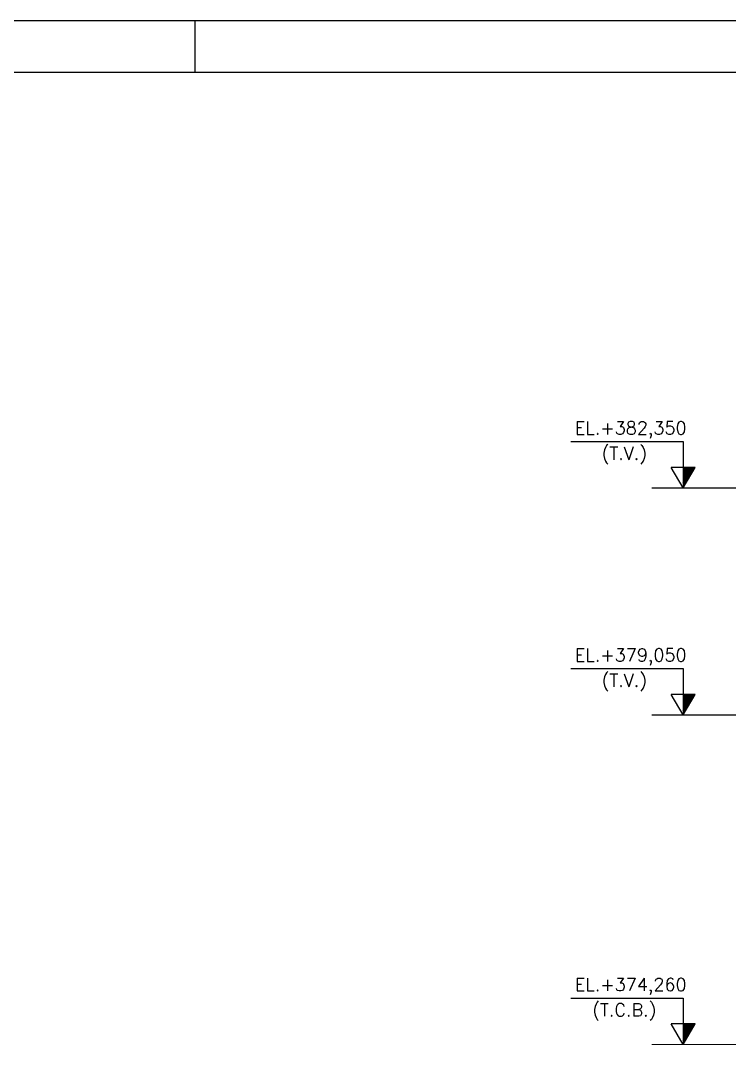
# Model space of a CAD drawing. Header units: metres. Extents: x 0 to 63075, y 0 to 44550.
# Drawn here: x 23003 to 33308, y 29664 to 44550 of the extents above; entities that cross this region are included whole.
import ezdxf
from ezdxf.enums import TextEntityAlignment as Align

# ---------------------------------------------------------------- set-up
doc = ezdxf.new("R2010")
doc.units = ezdxf.units.M
doc.header["$LTSCALE"] = 75
for name, color, linetype in [('FRL2', 2, 'Continuous'), ('FRL6', 6, 'Continuous'), ('FRL7', 7, 'Continuous'), ('FRR120', 5, 'Continuous'), ('FRR140', 5, 'Continuous'), ('FRR175', 1, 'Continuous'), ('FRR80', 3, 'Continuous'), ('GSB', 7, 'Continuous'), ('SDM', 7, 'Continuous')]:
    doc.layers.add(name, color=color, linetype=linetype)
doc.styles.add('R100', font='simplex.shx', dxfattribs={"height": 2.5})
doc.styles.add('R120', font='simplex.shx', dxfattribs={"height": 3})
doc.styles.add('R140', font='simplex.shx', dxfattribs={"height": 3.5})
doc.styles.add('R80', font='simplex.shx', dxfattribs={"height": 2})

# ---------------------------------------------------------------- blocks, each defined once
blk = doc.blocks.new('A1')
at = {"layer": 'FRL2'}
blk.add_line((340.5, 594), (340.5, 584), dxfattribs=at)
at = {"layer": 'FRL6', "linetype": 'Continuous'}
blk.add_line((25, 584), (831, 584), dxfattribs=at)
at = {"layer": 'FRL7', "linetype": 'Continuous'}
blk.add_line((0, 594), (841, 594), dxfattribs=at)
at = {"layer": 'FRR120', "style": 'R120'}
for tag, p in [('FASE_DO_PROJETO', (659, 46.29)), ('ÁREA_E/OU_SUBÁREA', (659, 40.79)), ('TÍTULO_DO_DESENHO', (659, 35.29)), ('SUBTÍTULO_1_DO_DESENHO', (659, 29.79)), ('SUBTÍTULO_2_DO_DESENHO', (659, 24.29))]:
    blk.add_attdef(tag, p, '', height=3, dxfattribs=at)
at = {"layer": 'FRR140', "style": 'R140', "width": 0.91}
for tag, p in [('ESCALA', (671, 14.35)), ('REVISÃO', (823.5, 14.68))]:
    blk.add_attdef(tag, text='', height=3.5, dxfattribs=at).set_placement(p, align=Align.MIDDLE)
for tag, p in [('NÚMERO_DA_CONTRATADA', (687.72, 12.6)), ('NUMERO_VALE', (752.89, 12.6))]:
    blk.add_attdef(tag, p, '', height=3.5, dxfattribs=at)
at = {"layer": 'FRR175', "style": 'R120'}
for tag, p in [('CLASSIFICAÇÃO', (811.83, 67.73)), ('PROJETO', (716.31, 53.59)), ('N_PROJ_SE', (793.5, 53.59)), ('N_CONTRATO', (796.97, 47.3))]:
    blk.add_attdef(tag, text='', height=3, dxfattribs=at).set_placement(p, align=Align.MIDDLE_CENTER)
at = {"layer": 'FRR80', "style": 'R80'}
for tag, p in [('8A_REV', (476, 77.07)), ('EMIS.', (486, 77.07)), ('PROJ.', (585, 77.07)), ('DES.', (597, 77.07)), ('VER.', (609, 77.07)), ('APR.', (621, 77.07)), ('AUT.', (633.01, 77.07)), ('7A_REV', (476, 71.37)), ('EMIS.', (486, 71.37)), ('PROJ.', (585, 71.37)), ('DES.', (597, 71.37)), ('VER.', (609, 71.37)), ('APR.', (621, 71.37)), ('AUT.', (633.01, 71.37)), ('6A_REV', (476, 65.67)), ('EMIS.', (486, 65.67)), ('PROJ.', (585, 65.67)), ('DES.', (597, 65.67)), ('VER.', (609, 65.67)), ('APR.', (621, 65.67)), ('AUT.', (633.01, 65.67)), ('5A_REV', (476, 59.97)), ('EMIS.', (486, 59.97)), ('PROJ.', (585, 59.97)), ('DES.', (597, 59.97)), ('VER.', (609, 59.97)), ('APR.', (621, 59.97)), ('AUT.', (633.01, 59.97)), ('4A_REV', (476, 54.27)), ('EMIS.', (486, 54.27)), ('PROJ.', (585, 54.27)), ('DES.', (597, 54.27)), ('VER.', (609, 54.27)), ('APR.', (621, 54.27)), ('AUT.', (633.01, 54.27)), ('3A_REV', (476, 48.57)), ('EMIS.', (486, 48.57)), ('PROJ.', (585, 48.57)), ('DES.', (597, 48.57)), ('VER.', (609, 48.57)), ('APR.', (621, 48.57)), ('AUT.', (633.01, 48.57)), ('2A_REV', (476, 42.87)), ('EMIS.', (486, 42.87)), ('PROJ.', (585, 42.87)), ('DES.', (597, 42.87)), ('VER.', (609, 42.87)), ('APR.', (621, 42.87)), ('AUT.', (633.01, 42.87)), ('1a_REV', (476, 37.17)), ('EMIS.', (486, 37.17)), ('PROJ.', (585, 37.17)), ('DES.', (597, 37.17)), ('VER.', (609, 37.17)), ('APR.', (621, 37.17)), ('AUT.', (633.01, 37.17))]:
    blk.add_attdef(tag, text='', height=2, dxfattribs=at).set_placement(p, align=Align.MIDDLE)
for p in [(492.61, 76.08), (492.61, 70.38), (492.61, 64.68), (492.61, 58.98), (492.61, 53.28), (492.61, 47.58), (492.61, 41.88), (492.61, 36.18)]:
    blk.add_attdef('DESCRIÇÃO_DA_REVISÃO', p, '', height=2, dxfattribs=at)
at = {"layer": 'FRR80', "style": 'R80', "width": 0.85}
for p in [(648, 77.07), (648, 71.37), (648, 65.67), (648, 59.97), (648, 54.27), (648, 48.57), (648, 42.87), (648, 37.17)]:
    blk.add_attdef('DATA', text='', height=2, dxfattribs=at).set_placement(p, align=Align.MIDDLE)
blk = doc.blocks.new('FINISHED_FLOOR')
at = {"layer": 'GSB'}
h = blk.add_hatch(dxfattribs=at)
h.set_pattern_fill('ANSI31', color=2, scale=0.01, style=0)
h.set_pattern_definition([(45, (-526.663677, -323.637693), (-0.0224506403, 0.0224506403), [])])
h.paths.add_polyline_path([(0, 4), (-2.31, 4), (0, 0)])
for p, q in [((0, 9), (0, 4)), ((21.78, 9), (0, 9)), ((-2.31, 4), (2.31, 4)), ((0, 0), (-2.31, 4)), ((0, 4), (0, 0)), ((0, 0), (2.31, 4))]:
    blk.add_line(p, q, dxfattribs=at)
at = {"layer": 'GSB', "color": 3, "style": 'R100'}
for tag, p in [('ELEVACAO', (12.11, 11.25)), ('REFERENCIA', (15.04, 6.54))]:
    blk.add_attdef(tag, text='', height=2.5, dxfattribs=at).set_placement(p, align=Align.MIDDLE)

msp = doc.modelspace()

# ---------------------------------------------------------------- linework, layer by layer
at = {"layer": 'SDM'}
for p, q in [((32181.3, 37754.3), (34803, 37754.3)), ((32181.3, 34454.3), (33553, 34454.3))]:
    msp.add_line(p, q, dxfattribs=at)
at = {"layer": 'SDM', "lineweight": 0}
msp.add_line((32181.3, 29664.3), (34548, 29664.3), dxfattribs=at)

# ---------------------------------------------------------------- block references
at = {"xscale": 74.99999999999915, "yscale": 74.99999999999915, "zscale": 74.99999999999915}
msp.add_blockref('A1', (0, 0), dxfattribs=at)
at = {"layer": 'GSB'}
ref = msp.add_blockref('FINISHED_FLOOR', (32635.7, 37754.3), dxfattribs=dict(at, xscale=-74.99999999999915, yscale=74.99999999999915, zscale=74.99999999999915))
ref.add_attrib('ELEVACAO', 'EL.+382,350', dxfattribs={"color": 3, "height": 187.5, "style": 'R100'}).set_placement((31872.9, 38598.1), align=Align.MIDDLE)
ref.add_attrib('REFERENCIA', '(T.V.)', dxfattribs={"color": 3, "height": 187.5, "style": 'R100'}).set_placement((31779.1, 38244.4), align=Align.MIDDLE)
ref = msp.add_blockref('FINISHED_FLOOR', (32635.7, 34454.3), dxfattribs=dict(at, xscale=-74.99999999999915, yscale=74.99999999999915, zscale=74.99999999999915))
ref.add_attrib('ELEVACAO', 'EL.+379,050', dxfattribs={"color": 3, "height": 187.5, "style": 'R100'}).set_placement((31872.9, 35298.1), align=Align.MIDDLE)
ref.add_attrib('REFERENCIA', '(T.V.)', dxfattribs={"color": 3, "height": 187.5, "style": 'R100'}).set_placement((31779.1, 34944.5), align=Align.MIDDLE)
ref = msp.add_blockref('FINISHED_FLOOR', (32635.7, 29664.3), dxfattribs=dict(at, xscale=-74.99999999999915, yscale=74.99999999999915, zscale=74.99999999999915))
ref.add_attrib('ELEVACAO', 'EL.+374,260', dxfattribs={"color": 3, "height": 187.5, "style": 'R100'}).set_placement((31872.9, 30508.1), align=Align.MIDDLE)
ref.add_attrib('REFERENCIA', '(T.C.B.)', dxfattribs={"color": 3, "height": 187.5, "style": 'R100'}).set_placement((31779.1, 30154.4), align=Align.MIDDLE)

doc.saveas('drawing.dxf')
